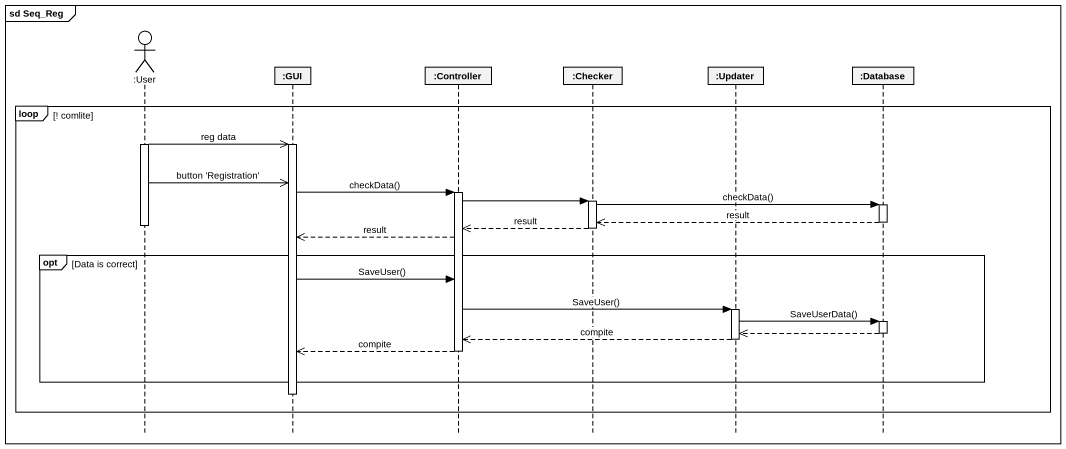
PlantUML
@startuml
mainframe sd Seq_Reg
hide footbox
actor ":User" as User
participant ":GUI" as GUI
participant ":Controller" as Controller
participant ":Checker" as Checker
participant ":Updater" as Updater
participant ":Database" as Database_

loop ! comlite
  activate User
  User ->> GUI : reg data
  activate GUI
  User ->> GUI : button 'Registration'
  GUI -> Controller : checkData()
  activate Controller
  Controller -> Checker
  activate Checker
  Checker -> Database_ : checkData()
  activate Database_
  Database_ -->> Checker : result
  deactivate Database_
  deactivate User
  Checker -->> Controller : result
  deactivate Checker
  Controller -->> GUI : result
  opt Data is correct
    GUI -> Controller : SaveUser()
    Controller -> Updater : SaveUser()
    activate Updater
    Updater -> Database_ : SaveUserData()
    activate Database_
    Database_ -->> Updater
    deactivate Database_
    Updater -->> Controller : compite
    deactivate Updater
    Controller -->> GUI : compite
    deactivate Controller
  end
  deactivate GUI
end
@enduml
